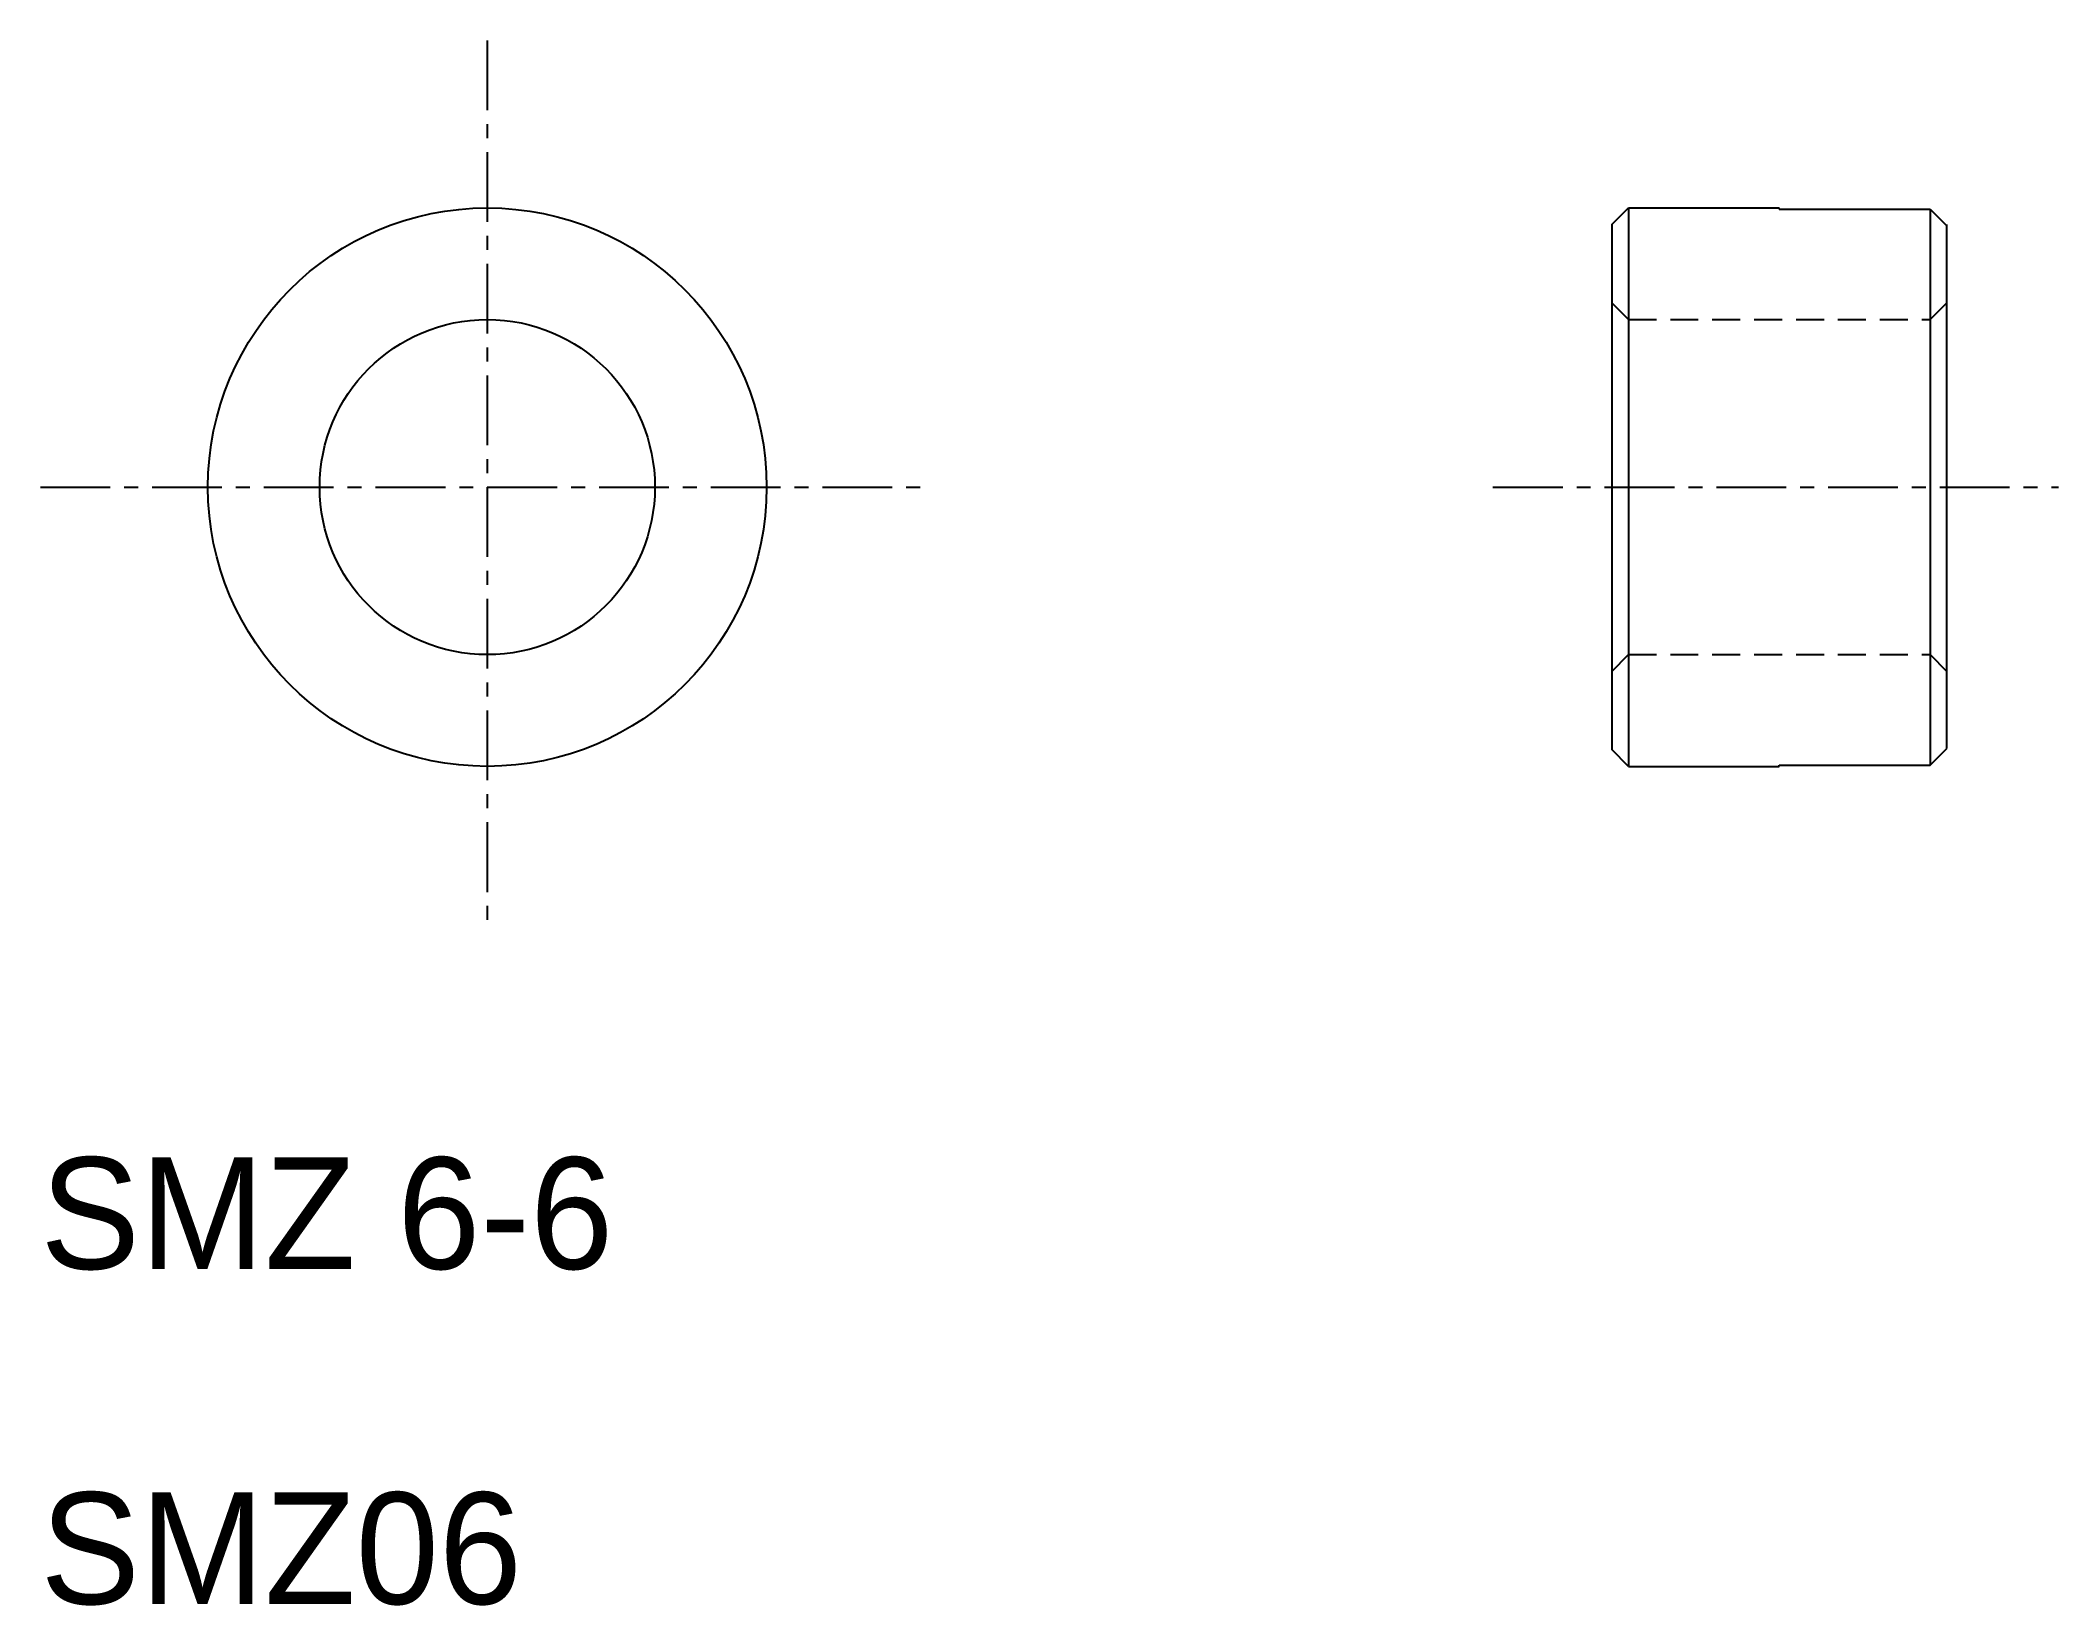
# Model space of a CAD drawing. Extents: x 10 to 46.1, y 10 to 38.
import ezdxf

# ---------------------------------------------------------------- set-up
doc = ezdxf.new("R2010")
doc.units = 0
doc.linetypes.add('CENTER', pattern=[2, 1.25, -0.25, 0.25, -0.25])
doc.linetypes.add('DASHED', pattern=[0.75, 0.5, -0.25])
doc.layers.get('0').update_dxf_attribs({"linetype": 'CONTINUOUS'})
doc.layers.add('CENTER', color=1, linetype='CENTER')

msp = doc.modelspace()

# ---------------------------------------------------------------- linework, layer by layer
at = {"color": 7, "linetype": 'CONTINUOUS'}
for p, q in [((38.127, 34.7), (38.427, 35)), ((38.127, 34.7), (38.127, 25.3)), ((38.427, 35), (38.427, 25)), ((38.427, 35), (41.127, 35)), ((41.127, 34.98), (41.127, 35)), ((41.127, 34.98), (43.827, 34.98)), ((43.827, 34.98), (43.827, 25.02)), ((43.827, 34.98), (44.127, 34.68)), ((44.127, 25.32), (44.127, 34.7)), ((38.427, 25), (38.127, 25.3)), ((43.827, 25.02), (44.127, 25.32)), ((38.427, 25), (41.127, 25)), ((40.127, 25), (40.127, 25)), ((41.127, 25), (41.127, 25.02)), ((41.127, 25.02), (43.827, 25.02)), ((41.127, 25), (41.127, 25.02))]:
    msp.add_line(p, q, dxfattribs=at)
at = {"color": 3, "linetype": 'DASHED'}
for p, q in [((38.127, 33.3), (38.427, 33)), ((43.827, 33), (44.127, 33.3)), ((38.427, 33), (43.827, 33)), ((38.127, 26.7), (38.427, 27)), ((38.427, 27), (43.827, 27)), ((43.827, 27), (44.127, 26.7))]:
    msp.add_line(p, q, dxfattribs=at)
at = {"color": 7, "linetype": 'CONTINUOUS'}
for radius in [5, 3]:
    msp.add_circle((18, 30), radius, dxfattribs=at)
at = {"layer": 'CENTER', "color": 1, "linetype": 'CENTER'}
for p, q in [((18, 38), (18, 22)), ((10, 30), (26, 30)), ((36, 30), (46.127, 30))]:
    msp.add_line(p, q, dxfattribs=at)

# ---------------------------------------------------------------- texts
at = {"color": 7, "linetype": 'CONTINUOUS'}
for s, p in [('SMZ 6-6', (10, 16)), ('SMZ06', (10, 10))]:
    msp.add_text(s, height=2, dxfattribs=at).set_placement(p)

doc.saveas('drawing.dxf')
